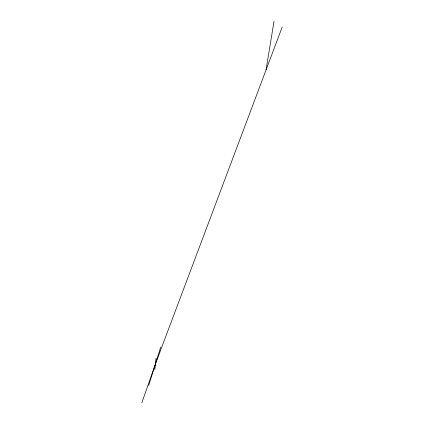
<?xml version="1.0" encoding="UTF-8"?>
<svg xmlns="http://www.w3.org/2000/svg" width="424" height="424" viewBox="0 0 424 424"><rect width="100%" height="100%" fill="white"/><g stroke="black" fill="none" stroke-linecap="round" stroke-linejoin="round"><path stroke-width="0.64" d="M154.834 369.733L156.053 358.116M266.071 69.891L274.036 21.2M148.702 385.464L160.712 347.076M141.828 402.8L155.444 363.925L282.172 27.099"/></g></svg>
